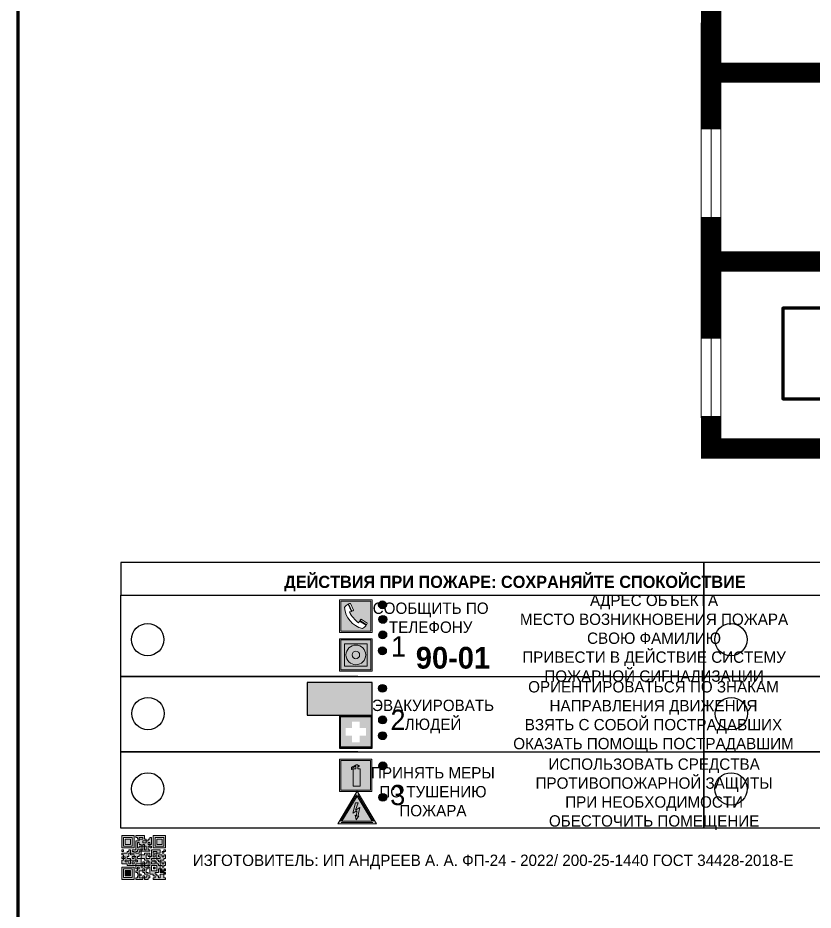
# Model space of a CAD drawing. Header units: millimetres. Extents: x 13114 to 67229, y 22859 to 38520.
# Drawn here: x 24049.7 to 24245.7, y 24677.6 to 24897.6 of the extents above; entities that cross this region are included whole.
import ezdxf

# ---------------------------------------------------------------- set-up
doc = ezdxf.new("R2010")
doc.units = ezdxf.units.MM
doc.styles.add('обычный', font='arial.ttf')

# ---------------------------------------------------------------- blocks, each defined once
blk = doc.blocks.new('A$C3E6D3DDE')
at = {"lineweight": 5}
h = blk.add_hatch(color=40, dxfattribs=at)
h.paths.add_polyline_path([(24.1, 1.45), (16.46, -11.35), (31.74, -11.35)])
h.paths.add_polyline_path([(24.09, -0.46), (30.03, -10.41), (18.14, -10.41)], flags=16)
h.paths.add_polyline_path([(24.54, -3.08), (23.41, -6.02), (25.13, -5.01), (24.33, -8.5), (24.82, -8.27), (23.79, -9.86), (23.4, -8.04), (23.8, -8.43), (24.04, -6.29), (22.39, -7.25), (23.44, -3.08)], flags=0)
h = blk.add_hatch(color=256, dxfattribs=at)
h.paths.add_polyline_path([(24.37, 0.03, 0.567511), (23.82, 0.03), (17.59, -10.4, 0.582454), (17.86, -10.88), (30.32, -10.88, 0.582149), (30.6, -10.4)])
h.paths.add_polyline_path([(24.09, -0.46), (18.14, -10.41), (30.03, -10.41)], flags=16)
h.paths.add_polyline_path([(24.54, -3.08), (23.41, -6.02), (25.13, -5.01), (24.33, -8.5), (24.82, -8.27), (23.79, -9.86), (23.4, -8.04), (23.8, -8.43), (24.04, -6.29), (22.39, -7.25), (23.44, -3.08)], flags=0)
h = blk.add_hatch(color=40, dxfattribs=at)
h.paths.add_polyline_path([(24.09, -0.46), (18.14, -10.41), (30.03, -10.41)])
h.paths.add_polyline_path([(24.82, -8.27), (23.79, -9.86), (23.4, -8.04), (23.8, -8.43), (24.04, -6.29), (22.39, -7.25), (23.44, -3.08), (24.54, -3.08), (23.41, -6.02), (25.13, -5.01), (24.33, -8.5)], flags=16)
at = {"color": 40, "lineweight": 5}
for p, q in [((16.46, -11.35), (24.1, 1.45)), ((24.1, 1.45), (31.74, -11.35))]:
    blk.add_line(p, q, dxfattribs=at)
at = {"lineweight": 5}
for p, q in [((17.59, -10.4), (23.82, 0.03)), ((24.37, 0.03), (30.6, -10.4)), ((18.14, -10.41), (24.09, -0.46)), ((23.44, -3.08), (22.39, -7.25)), ((23.41, -6.02), (24.54, -3.08)), ((24.54, -3.08), (23.44, -3.08)), ((24.09, -0.46), (30.03, -10.41)), ((22.39, -7.25), (24.04, -6.29)), ((25.13, -5.01), (23.41, -6.02)), ((24.04, -6.29), (23.8, -8.43)), ((24.33, -8.5), (25.13, -5.01)), ((18.14, -10.41), (30.03, -10.41)), ((23.8, -8.43), (23.4, -8.04)), ((23.4, -8.04), (23.79, -9.86)), ((23.79, -9.86), (24.82, -8.27)), ((24.82, -8.27), (24.33, -8.5)), ((17.86, -10.88), (30.32, -10.88))]:
    blk.add_line(p, q, dxfattribs=at)
at = {"color": 50, "lineweight": 5}
blk.add_line((31.74, -11.35), (16.46, -11.35), dxfattribs=at)
blk = doc.blocks.new('QR')
at = {"lineweight": 0}
h = blk.add_hatch(color=256, dxfattribs=at)
h.dxf.hatch_style = 1
h.paths.add_polyline_path([(9241.16, 2687.38), (9242.01, 2687.38), (9242.01, 2687.83), (9241.59, 2687.83), (9241.59, 2688.68), (9239.45, 2688.68), (9239.45, 2688.25), (9239.86, 2688.25), (9239.86, 2687.83), (9240.29, 2687.83), (9240.29, 2688.25), (9241.16, 2688.25), (9241.16, 2687.83), (9240.29, 2687.83), (9240.29, 2687.38), (9239.45, 2687.38), (9239.45, 2685.22), (9238.57, 2685.22), (9238.57, 2684.8), (9239.02, 2684.8), (9239.02, 2684.37), (9238.13, 2684.37), (9238.13, 2683.92), (9239.02, 2683.92), (9239.02, 2683.5), (9239.44, 2683.5), (9239.44, 2682.64), (9239.87, 2682.64), (9239.87, 2682.18), (9239.44, 2682.18), (9239.44, 2682.64), (9238.13, 2682.64), (9238.13, 2681.76), (9237.71, 2681.76), (9237.71, 2682.64), (9238.13, 2682.64), (9238.13, 2683.07), (9237.27, 2683.07), (9237.27, 2683.51), (9237.71, 2683.51), (9237.71, 2684.37), (9238.13, 2684.37), (9238.13, 2685.22), (9237.71, 2685.22), (9237.71, 2684.8), (9237.28, 2684.8), (9237.28, 2684.38), (9235.98, 2684.38), (9235.98, 2683.92), (9236.4, 2683.92), (9236.4, 2683.49), (9236.84, 2683.49), (9236.84, 2683.07), (9236.4, 2683.07), (9236.4, 2682.64), (9235.98, 2682.64), (9235.98, 2681.76), (9237.29, 2681.76), (9237.29, 2681.33), (9239.43, 2681.33), (9239.43, 2681.76), (9240.74, 2681.76), (9240.74, 2683.05), (9239.87, 2683.05), (9239.87, 2683.5), (9240.29, 2683.5), (9240.29, 2683.91), (9240.74, 2683.91), (9240.74, 2684.81), (9240.29, 2684.81), (9240.29, 2684.79), (9240.29, 2684.37), (9239.45, 2684.37), (9239.45, 2684.8), (9239.87, 2684.8), (9239.87, 2685.21), (9240.74, 2685.21), (9240.74, 2686.1), (9240.29, 2686.1), (9240.29, 2685.64), (9239.86, 2685.64), (9239.86, 2686.95), (9240.29, 2686.95), (9240.29, 2686.52), (9240.74, 2686.52), (9240.74, 2686.1), (9241.16, 2686.1), (9241.16, 2686.53), (9241.59, 2686.53), (9241.59, 2686.1), (9242.02, 2686.1), (9242.02, 2685.21), (9241.59, 2685.21), (9241.59, 2686.1), (9241.16, 2686.1), (9241.16, 2685.21), (9240.74, 2685.21), (9240.74, 2684.81), (9242.89, 2684.81), (9242.89, 2685.22), (9242.47, 2685.22), (9242.47, 2686.11), (9242.89, 2686.11), (9242.89, 2686.52), (9242.46, 2686.52), (9242.46, 2686.95), (9242.89, 2686.95), (9242.89, 2686.52), (9243.32, 2686.52), (9243.32, 2688.26), (9242.9, 2688.26), (9242.9, 2687.83), (9242.47, 2687.83), (9242.47, 2687.38), (9242.01, 2687.38), (9242.01, 2686.94), (9241.16, 2686.94)])
h.paths.add_polyline_path([(9239.02, 2682.18), (9239.02, 2681.76), (9238.54, 2681.76), (9238.54, 2682.18)], flags=16)
h.paths.add_polyline_path([(9237.27, 2682.65), (9237.27, 2682.19), (9236.83, 2682.19), (9236.83, 2682.65)], flags=16)
h = blk.add_hatch(color=256, dxfattribs=at)
h.dxf.hatch_style = 1
h.paths.add_polyline_path([(9238.15, 2687.83), (9236.83, 2687.83), (9236.83, 2686.52), (9238.15, 2686.52)], flags=0)
h.paths.add_polyline_path([(9239.01, 2685.65), (9239.01, 2688.68), (9235.98, 2688.68), (9235.98, 2685.65)])
h.paths.add_polyline_path([(9236.41, 2686.1), (9236.41, 2688.26), (9238.56, 2688.26), (9238.56, 2686.1)], flags=16)
h.paths.add_polyline_path([(9236.83, 2686.52), (9236.83, 2687.83), (9238.15, 2687.83), (9238.15, 2686.52)], flags=0)
h = blk.add_hatch(color=256, dxfattribs=at)
h.dxf.hatch_style = 1
h.paths.add_polyline_path([(9238.15, 2686.52), (9238.15, 2687.83), (9236.83, 2687.83), (9236.83, 2686.52)])
h.paths.add_polyline_path([(9245.91, 2686.52), (9245.91, 2687.83), (9244.59, 2687.83), (9244.59, 2686.52)], flags=0)
h.paths.add_polyline_path([(9246.77, 2685.65), (9246.77, 2688.68), (9243.74, 2688.68), (9243.74, 2685.65)])
h.paths.add_polyline_path([(9244.17, 2686.1), (9244.17, 2688.26), (9246.32, 2688.26), (9246.32, 2686.1)], flags=16)
h.paths.add_polyline_path([(9244.59, 2686.52), (9244.59, 2687.83), (9245.91, 2687.83), (9245.91, 2686.52)], flags=0)
h = blk.add_hatch(color=256, dxfattribs=at)
h.dxf.hatch_style = 1
h.paths.add_polyline_path([(9240.75, 2681.76), (9240.75, 2681.35), (9241.17, 2681.35), (9241.17, 2681.76)])
h.paths.add_polyline_path([(9241.6, 2682.18), (9241.17, 2682.18), (9241.17, 2681.76), (9241.6, 2681.76)])
h.paths.add_polyline_path([(9242.47, 2681.34), (9242.47, 2682.19), (9242.02, 2682.19), (9242.02, 2681.76), (9241.6, 2681.76), (9241.6, 2681.34)])
h.paths.add_polyline_path([(9239.87, 2678.3), (9239.44, 2678.3), (9239.44, 2677.89), (9241.17, 2677.89), (9241.17, 2678.3), (9240.28, 2678.3), (9240.28, 2678.73), (9239.87, 2678.73)])
h.paths.add_polyline_path([(9240.75, 2678.73), (9240.75, 2679.19), (9240.28, 2679.19), (9240.28, 2678.73)])
h.paths.add_polyline_path([(9241.6, 2678.73), (9241.17, 2678.73), (9241.17, 2678.3), (9241.6, 2678.3)])
h.paths.add_polyline_path([(9242.02, 2678.3), (9241.6, 2678.3), (9241.6, 2677.89), (9242.48, 2677.89), (9242.48, 2678.31), (9242.9, 2678.31), (9242.9, 2678.73), (9242.02, 2678.73)])
h.paths.add_polyline_path([(9246.36, 2684.37), (9246.36, 2684.79), (9245.93, 2684.79), (9245.93, 2684.37)])
h.paths.add_polyline_path([(9246.78, 2685.2), (9246.36, 2685.2), (9246.36, 2684.79), (9246.78, 2684.79)])
h.paths.add_polyline_path([(9245.91, 2687.83), (9244.59, 2687.83), (9244.59, 2686.52), (9245.91, 2686.52)])
h = blk.add_hatch(color=256, dxfattribs=at)
h.dxf.hatch_style = 1
h.paths.add_polyline_path([(9243.32, 2686.11), (9242.89, 2686.11), (9242.89, 2685.64), (9243.32, 2685.64)])
h.paths.add_polyline_path([(9239.02, 2683.07), (9239.02, 2683.5), (9238.56, 2683.5), (9238.56, 2683.07)])
h.paths.add_polyline_path([(9236.4, 2684.8), (9236.4, 2685.22), (9235.98, 2685.22), (9235.98, 2684.8)])
h.paths.add_polyline_path([(9236.4, 2683.07), (9236.4, 2683.49), (9235.98, 2683.49), (9235.98, 2683.07)])
h = blk.add_hatch(color=256, dxfattribs=at)
h.dxf.hatch_style = 1
h.paths.add_polyline_path([(9243.32, 2682.64), (9243.32, 2683.07), (9244.62, 2683.07), (9244.62, 2684.37), (9243.74, 2684.37), (9243.74, 2684.8), (9244.62, 2684.8), (9244.62, 2684.37), (9245.48, 2684.37), (9245.48, 2685.22), (9243.32, 2685.22), (9243.32, 2683.5), (9242.89, 2683.5), (9242.89, 2683.06), (9242.01, 2683.06), (9242.01, 2683.91), (9242.47, 2683.91), (9242.47, 2683.5), (9242.89, 2683.5), (9242.89, 2684.38), (9241.59, 2684.38), (9241.59, 2683.91), (9240.74, 2683.91), (9240.74, 2683.05), (9241.59, 2683.05), (9241.59, 2682.64), (9242.47, 2682.64), (9242.47, 2682.19), (9242.91, 2682.19), (9242.91, 2681.34), (9242.48, 2681.34), (9242.48, 2680.91), (9242.91, 2680.91), (9242.91, 2679.17), (9243.75, 2679.17), (9243.75, 2678.73), (9244.2, 2678.73), (9244.2, 2678.3), (9243.75, 2678.3), (9243.75, 2677.88), (9246.78, 2677.88), (9246.78, 2678.3), (9246.35, 2678.3), (9246.35, 2679.19), (9245.48, 2679.19), (9245.48, 2678.31), (9245.05, 2678.31), (9245.05, 2678.73), (9244.62, 2678.73), (9244.62, 2679.19), (9244.2, 2679.19), (9244.2, 2679.61), (9245.05, 2679.61), (9245.05, 2680.46), (9245.48, 2680.46), (9245.48, 2681.34), (9245.04, 2681.34), (9245.04, 2681.76), (9244.63, 2681.76), (9244.63, 2682.19), (9244.21, 2682.19), (9244.21, 2681.76), (9243.32, 2681.76), (9243.32, 2682.19), (9244.21, 2682.19), (9244.21, 2682.64)])
h.paths.add_polyline_path([(9243.75, 2683.49), (9243.75, 2683.92), (9244.21, 2683.92), (9244.21, 2683.49)], flags=16)
h.paths.add_polyline_path([(9243.32, 2681.34), (9244.63, 2681.34), (9244.63, 2680.04), (9243.32, 2680.04)], flags=16)
h.paths.add_polyline_path([(9243.76, 2680.89), (9244.18, 2680.89), (9244.18, 2680.48), (9243.76, 2680.48)], flags=0)
h = blk.add_hatch(color=256, dxfattribs=at)
h.dxf.hatch_style = 1
h.paths.add_polyline_path([(9246.36, 2683.07), (9246.78, 2683.07), (9246.78, 2683.92), (9246.36, 2683.92), (9246.36, 2683.49), (9245.92, 2683.49), (9245.92, 2683.92), (9245.06, 2683.92), (9245.06, 2683.49), (9245.48, 2683.49), (9245.48, 2683.07), (9244.62, 2683.07), (9244.62, 2682.65), (9245.05, 2682.65), (9245.05, 2682.18), (9245.48, 2682.18), (9245.48, 2682.65), (9246.36, 2682.65)])
h.paths.add_polyline_path([(9246.78, 2682.18), (9246.36, 2682.18), (9246.36, 2681.75), (9245.92, 2681.75), (9245.92, 2682.18), (9245.48, 2682.18), (9245.48, 2681.34), (9245.48, 2681.34), (9245.94, 2681.34), (9245.94, 2680.91), (9246.36, 2680.91), (9246.36, 2681.34), (9246.78, 2681.34)])
h = blk.add_hatch(color=256, dxfattribs=at)
h.dxf.hatch_style = 1
h.paths.add_polyline_path([(9235.98, 2680.9), (9235.98, 2677.86), (9239.02, 2677.86), (9239.02, 2680.9)])
h.paths.add_polyline_path([(9238.57, 2680.48), (9238.57, 2678.32), (9236.41, 2678.32), (9236.41, 2680.48)], flags=16)
h.paths.add_polyline_path([(9238.15, 2680.05), (9238.15, 2678.74), (9236.83, 2678.74), (9236.83, 2680.05)], flags=0)
h = blk.add_hatch(color=256, dxfattribs=at)
h.dxf.hatch_style = 1
h.paths.add_polyline_path([(9238.15, 2680.05), (9236.83, 2680.05), (9236.83, 2678.74), (9238.15, 2678.74)])
h = blk.add_hatch(color=256, dxfattribs=at)
h.dxf.hatch_style = 1
h.paths.add_polyline_path([(9242.02, 2680.46), (9242.48, 2680.46), (9242.48, 2680.91), (9241.58, 2680.91), (9241.58, 2681.35), (9241.17, 2681.35), (9241.17, 2680.91), (9240.75, 2680.91), (9240.75, 2681.33), (9239.43, 2681.33), (9239.43, 2680.46), (9239.86, 2680.46), (9239.86, 2680.92), (9240.3, 2680.92), (9240.3, 2680.46), (9239.86, 2680.46), (9239.86, 2680.04), (9239.44, 2680.04), (9239.44, 2679.62), (9239.86, 2679.62), (9239.86, 2679.19), (9240.29, 2679.19), (9240.29, 2680.03), (9241.18, 2680.03), (9241.18, 2680.47), (9241.6, 2680.47), (9241.6, 2680.03), (9241.18, 2680.03), (9241.18, 2679.61), (9241.6, 2679.61), (9241.6, 2679.19), (9242.47, 2679.19), (9242.47, 2679.6), (9242.02, 2679.6)])
h = blk.add_hatch(color=256, dxfattribs=at)
h.dxf.hatch_style = 1
h.paths.add_polyline_path([(9244.18, 2680.48), (9244.18, 2680.89), (9243.76, 2680.89), (9243.76, 2680.48)])
h = blk.add_hatch(color=256, dxfattribs=at)
h.dxf.hatch_style = 1
h.paths.add_polyline_path([(9245.93, 2680.04), (9245.93, 2680.46), (9245.48, 2680.46), (9245.48, 2679.62), (9246.35, 2679.62), (9246.35, 2680.04)])
h.paths.add_polyline_path([(9246.78, 2680.04), (9246.78, 2680.46), (9246.35, 2680.46), (9246.35, 2680.04)])
h.paths.add_polyline_path([(9246.78, 2679.18), (9246.78, 2679.62), (9246.35, 2679.62), (9246.35, 2679.18)])
for points in [[(9237.71, 2685.22), (9238.13, 2685.22), (9238.13, 2684.37), (9237.71, 2684.37), (9237.71, 2683.51), (9237.27, 2683.51), (9237.27, 2683.07), (9238.13, 2683.07), (9238.13, 2682.64), (9237.71, 2682.64), (9237.71, 2681.76), (9238.13, 2681.76), (9238.13, 2682.64), (9239.44, 2682.64), (9239.44, 2683.5), (9239.02, 2683.5), (9239.02, 2683.07), (9238.56, 2683.07), (9238.56, 2683.5), (9239.02, 2683.5), (9239.02, 2683.92), (9238.13, 2683.92), (9238.13, 2684.37), (9239.02, 2684.37), (9239.02, 2684.8), (9238.57, 2684.8), (9238.57, 2685.22), (9239.45, 2685.22), (9239.45, 2687.38), (9240.29, 2687.38), (9240.29, 2687.83), (9239.86, 2687.83), (9239.86, 2688.25), (9239.45, 2688.25), (9239.45, 2688.68), (9241.59, 2688.68), (9241.59, 2687.83), (9242.01, 2687.83), (9242.01, 2687.38), (9242.47, 2687.38), (9242.47, 2687.83), (9242.9, 2687.83), (9242.9, 2688.26), (9243.32, 2688.26), (9243.32, 2686.52), (9242.89, 2686.52), (9242.89, 2686.11), (9243.32, 2686.11), (9243.32, 2685.64), (9242.89, 2685.64), (9242.89, 2686.11), (9242.47, 2686.11), (9242.47, 2685.22), (9242.89, 2685.22), (9242.89, 2684.81), (9240.74, 2684.81), (9240.74, 2683.91), (9241.59, 2683.91), (9241.59, 2684.38), (9242.89, 2684.38), (9242.89, 2683.5), (9242.47, 2683.5), (9242.47, 2683.91), (9242.01, 2683.91), (9242.01, 2683.06), (9242.89, 2683.06), (9242.89, 2683.5), (9243.32, 2683.5), (9243.32, 2685.22), (9245.48, 2685.22), (9245.48, 2684.37), (9244.62, 2684.37), (9244.62, 2683.07), (9245.48, 2683.07), (9245.48, 2683.49), (9245.06, 2683.49), (9245.06, 2683.92), (9245.92, 2683.92), (9245.92, 2683.49), (9246.36, 2683.49), (9246.36, 2683.92), (9246.78, 2683.92), (9246.78, 2683.07), (9246.36, 2683.07), (9246.36, 2682.65), (9245.48, 2682.65), (9245.48, 2682.18), (9245.92, 2682.18), (9245.92, 2681.75), (9246.36, 2681.75), (9246.36, 2682.18), (9246.78, 2682.18), (9246.78, 2681.34), (9246.36, 2681.34), (9246.36, 2680.91), (9245.94, 2680.91), (9245.94, 2681.34), (9245.48, 2681.34), (9245.48, 2680.46), (9245.93, 2680.46), (9245.93, 2680.04), (9246.35, 2680.04), (9246.35, 2680.46), (9246.78, 2680.46), (9246.78, 2680.04), (9246.78, 2680.04), (9246.35, 2680.04), (9246.35, 2679.62), (9246.78, 2679.62), (9246.78, 2679.18), (9246.35, 2679.18), (9246.35, 2678.3), (9246.78, 2678.3), (9246.78, 2677.88), (9243.75, 2677.88), (9243.75, 2678.3), (9244.2, 2678.3), (9244.2, 2678.73), (9243.75, 2678.73), (9243.75, 2679.17), (9242.91, 2679.17), (9242.91, 2680.91), (9242.48, 2680.91), (9242.48, 2680.46), (9242.02, 2680.46), (9242.02, 2679.6), (9242.47, 2679.6), (9242.47, 2679.19), (9241.6, 2679.19), (9241.6, 2679.61), (9241.18, 2679.61), (9241.18, 2680.03), (9240.29, 2680.03), (9240.29, 2679.19), (9240.75, 2679.19), (9240.75, 2678.73), (9240.28, 2678.73), (9240.28, 2678.3), (9241.17, 2678.3), (9241.17, 2678.73), (9241.6, 2678.73), (9241.6, 2678.3), (9242.02, 2678.3), (9242.02, 2678.73), (9242.9, 2678.73), (9242.9, 2678.31), (9242.48, 2678.31), (9242.48, 2677.89), (9241.6, 2677.89), (9241.6, 2678.3), (9241.17, 2678.3), (9241.17, 2677.89), (9239.44, 2677.89), (9239.44, 2678.3), (9239.87, 2678.3), (9239.87, 2678.73), (9240.28, 2678.73), (9240.28, 2679.19), (9240.29, 2679.19), (9239.86, 2679.19), (9239.86, 2679.62), (9239.44, 2679.62), (9239.44, 2680.04), (9239.86, 2680.04), (9239.86, 2680.46), (9239.43, 2680.46), (9239.43, 2681.33), (9237.29, 2681.33), (9237.29, 2681.76), (9235.98, 2681.76), (9235.98, 2682.64), (9236.4, 2682.64), (9236.4, 2683.07), (9235.98, 2683.07), (9235.98, 2683.49), (9236.4, 2683.49), (9236.4, 2683.92), (9235.98, 2683.92), (9235.98, 2684.38), (9237.28, 2684.38), (9237.28, 2684.8), (9237.71, 2684.8), (9237.71, 2685.22), (9237.92, 2685.22)], [(9240.74, 2686.1), (9240.74, 2686.52), (9240.29, 2686.52), (9240.29, 2686.95), (9239.86, 2686.95), (9239.86, 2685.64), (9240.29, 2685.64), (9240.29, 2686.1), (9240.74, 2686.1), (9240.74, 2686.52)], [(9240.74, 2685.21), (9239.87, 2685.21), (9239.87, 2684.8), (9239.45, 2684.8), (9239.45, 2684.37), (9240.29, 2684.37), (9240.29, 2684.79), (9240.29, 2684.81), (9240.74, 2684.81), (9240.74, 2685.21), (9239.87, 2685.21)], [(9244.62, 2684.37), (9244.62, 2684.8), (9243.74, 2684.8), (9243.74, 2684.37), (9244.62, 2684.37)], [(9240.74, 2683.05), (9240.74, 2681.76), (9239.43, 2681.76), (9239.43, 2681.33), (9240.75, 2681.33), (9240.75, 2681.35), (9240.75, 2680.91), (9241.17, 2680.91), (9241.17, 2681.35), (9241.58, 2681.35), (9241.58, 2680.91), (9242.48, 2680.91), (9242.48, 2681.34), (9242.91, 2681.34), (9242.91, 2682.19), (9242.47, 2682.19), (9242.47, 2682.64), (9241.59, 2682.64), (9241.59, 2683.05), (9240.74, 2683.05)], [(9240.74, 2683.91), (9240.29, 2683.91), (9240.29, 2683.5), (9239.87, 2683.5), (9239.87, 2683.05), (9240.74, 2683.05), (9240.74, 2683.91)], [(9241.6, 2681.76), (9242.02, 2681.76), (9242.02, 2682.19), (9242.47, 2682.19), (9242.47, 2681.34), (9241.6, 2681.34), (9241.6, 2681.76)], [(9244.62, 2683.07), (9243.32, 2683.07), (9243.32, 2682.64), (9244.21, 2682.64), (9244.21, 2682.19), (9243.32, 2682.19), (9243.32, 2681.76), (9244.21, 2681.76), (9244.21, 2682.19), (9244.63, 2682.19), (9244.63, 2681.76), (9245.04, 2681.76), (9245.04, 2681.34), (9245.48, 2681.34)], [(9245.48, 2682.18), (9245.05, 2682.18), (9245.05, 2682.65), (9244.62, 2682.65), (9244.62, 2683.07)], [(9245.48, 2682.18), (9245.48, 2681.34)], [(9239.86, 2680.46), (9239.86, 2680.92), (9240.3, 2680.92), (9240.3, 2680.46), (9239.86, 2680.46)], [(9245.48, 2680.46), (9245.05, 2680.46), (9245.05, 2679.61), (9244.2, 2679.61), (9244.2, 2679.19), (9244.62, 2679.19), (9244.62, 2678.73), (9245.05, 2678.73), (9245.05, 2678.31), (9245.48, 2678.31), (9245.48, 2679.19), (9246.35, 2679.19), (9246.35, 2679.07)], [(9246.35, 2679.62), (9245.48, 2679.62), (9245.48, 2680.46)], [(9245.48, 2680.46), (9245.48, 2679.62), (9246.35, 2679.62), (9246.35, 2680.04), (9245.93, 2680.04), (9245.93, 2680.46), (9245.48, 2680.46), (9245.48, 2679.62)], [(9246.35, 2679.62), (9246.35, 2679.18)]]:
    blk.add_lwpolyline(points, dxfattribs=at)
for points in [[(9235.98, 2685.65), (9239.01, 2685.65), (9239.01, 2688.68), (9235.98, 2688.68)], [(9243.74, 2685.65), (9246.77, 2685.65), (9246.77, 2688.68), (9243.74, 2688.68)], [(9236.41, 2688.26), (9238.56, 2688.26), (9238.56, 2686.1), (9236.41, 2686.1)], [(9236.83, 2687.83), (9238.15, 2687.83), (9238.15, 2686.52), (9236.83, 2686.52)], [(9240.29, 2687.83), (9241.16, 2687.83), (9241.16, 2688.25), (9240.29, 2688.25)], [(9240.29, 2688.25), (9241.16, 2688.25), (9241.16, 2687.83), (9240.29, 2687.83)], [(9242.01, 2687.38), (9241.16, 2687.38), (9241.16, 2686.94), (9242.01, 2686.94)], [(9241.16, 2687.38), (9242.01, 2687.38), (9242.01, 2686.94), (9241.16, 2686.94)], [(9241.16, 2686.53), (9241.59, 2686.53), (9241.59, 2686.1), (9241.16, 2686.1)], [(9242.89, 2686.52), (9242.46, 2686.52), (9242.46, 2686.95), (9242.89, 2686.95)], [(9244.17, 2688.26), (9246.32, 2688.26), (9246.32, 2686.1), (9244.17, 2686.1)], [(9244.59, 2687.83), (9245.91, 2687.83), (9245.91, 2686.52), (9244.59, 2686.52)], [(9235.98, 2684.8), (9236.4, 2684.8), (9236.4, 2685.22), (9235.98, 2685.22)], [(9241.16, 2686.1), (9240.74, 2686.1), (9240.74, 2685.21), (9241.16, 2685.21)], [(9241.59, 2686.1), (9242.02, 2686.1), (9242.02, 2685.21), (9241.59, 2685.21)], [(9245.93, 2684.79), (9246.36, 2684.79), (9246.36, 2684.37), (9245.93, 2684.37)], [(9246.36, 2685.2), (9246.78, 2685.2), (9246.78, 2684.79), (9246.36, 2684.79)], [(9236.4, 2683.07), (9236.84, 2683.07), (9236.84, 2683.49), (9236.4, 2683.49)], [(9236.83, 2682.19), (9237.27, 2682.19), (9237.27, 2682.65), (9236.83, 2682.65)], [(9238.54, 2682.18), (9239.02, 2682.18), (9239.02, 2681.76), (9238.54, 2681.76)], [(9239.44, 2682.64), (9239.87, 2682.64), (9239.87, 2682.18), (9239.44, 2682.18)], [(9240.75, 2681.76), (9241.17, 2681.76), (9241.17, 2681.35), (9240.75, 2681.35)], [(9241.17, 2682.18), (9241.6, 2682.18), (9241.6, 2681.76), (9241.17, 2681.76)], [(9243.75, 2683.92), (9244.21, 2683.92), (9244.21, 2683.49), (9243.75, 2683.49)], [(9235.98, 2677.86), (9239.02, 2677.86), (9239.02, 2680.9), (9235.98, 2680.9)], [(9236.41, 2680.48), (9238.57, 2680.48), (9238.57, 2678.32), (9236.41, 2678.32)], [(9236.83, 2680.05), (9238.15, 2680.05), (9238.15, 2678.74), (9236.83, 2678.74)], [(9241.18, 2680.03), (9241.6, 2680.03), (9241.6, 2680.47), (9241.18, 2680.47)], [(9243.32, 2680.04), (9244.63, 2680.04), (9244.63, 2681.34), (9243.32, 2681.34)], [(9243.76, 2680.89), (9244.18, 2680.89), (9244.18, 2680.48), (9243.76, 2680.48)]]:
    blk.add_lwpolyline(points, close=True, dxfattribs=at)
blk = doc.blocks.new('A$C456E1F9C')
at = {"lineweight": 5}
h = blk.add_hatch(color=242, dxfattribs=at)
h.paths.add_polyline_path([(0.51, -1.47), (0.51, -13.26), (12.29, -13.26), (12.29, -1.47)])
h.paths.add_polyline_path([(5.42, -4.95, -0.254479), (4.78, -5.4), (3.52, -2.53, -0.209735), (4.23, -2.4)], flags=16)
h.paths.add_polyline_path([(8.53, -8.6), (10.87, -10.17), (10.54, -10.76), (8.03, -9.13, -0.192251)], flags=16)
h.paths.add_polyline_path([(4.61, -5.49, 0.005518), (3.87, -5.72, 0.128647), (7.49, -10.01, 0.00809), (7.83, -9.33), (10.47, -10.97, -0.16736), (8.99, -12.25, -0.327862), (1.95, -3.95, -0.166952), (3.36, -2.62)], flags=16)
at = {"color": 242, "lineweight": 5}
for p, q in [((0, -13.77), (0, -0.97)), ((12.8, -0.97), (0, -0.97)), ((4.61, -5.49), (3.36, -2.62)), ((3.52, -2.53), (4.78, -5.4)), ((4.23, -2.4), (5.42, -4.95)), ((12.8, -13.77), (12.8, -0.97)), ((7.83, -9.33), (10.47, -10.97)), ((8.03, -9.13), (10.54, -10.76)), ((10.81, -10.12), (8.53, -8.6)), ((10.54, -10.76), (10.8, -10.3)), ((10.8, -10.3), (10.81, -10.12)), ((0, -13.77), (12.8, -13.77))]:
    blk.add_line(p, q, dxfattribs=at)
blk.add_lwpolyline([(0.51, -1.47), (12.29, -1.47), (12.29, -13.26), (0.51, -13.26)], close=True, dxfattribs=at)
for centre, radius, start, end in [((4.59, -5.34), 2.99, 114.2845, 152.1974), ((4.02, -3.27), 0.891, 76.3284, 123.7092), ((11.12, -3.31), 9.19, 183.9915, 256.6009), ((14.98, -39.1), 35.17, 107.1487, 108.4135), ((13.86, -0.94), 11.08, 205.5536, 234.8762), ((4.68, -4.59), 0.824, 276.9621, 334.0723), ((-13.31, 0.8), 23.44, 332.5487, 334.4027), ((8.94, -9.5), 0.989, 114.4092, 157.9388), ((7.87, -9.46), 3, 291.9291, 329.9329)]:
    blk.add_arc(centre, radius, start, end, dxfattribs=at)
blk = doc.blocks.new('A$C54414219')
at = {"true_color": 0xffffff}
h = blk.add_hatch(color=7, dxfattribs=at)
h.paths.add_polyline_path([(2.39, -9.45), (2.39, -18.3), (11.23, -18.3), (11.23, -9.45)], flags=0)
h.paths.add_polyline_path([(10.71, -13.87, -1), (2.92, -13.87, -1)], flags=0)
h.paths.add_polyline_path([(8.3, -13.87, -1), (5.33, -13.87, -1)], flags=0)
h.paths.add_polyline_path([(0.41, -7.47), (0.41, -20.27), (13.21, -20.27), (13.21, -7.47)])
h.paths.add_polyline_path([(0.92, -19.77), (12.71, -19.77), (12.71, -7.98), (0.92, -7.98)], flags=16)
h.paths.add_polyline_path([(11.23, -9.45), (11.23, -18.3), (2.39, -18.3), (2.39, -9.45)], flags=0)
at = {"lineweight": 5}
h = blk.add_hatch(color=242, dxfattribs=at)
h.paths.add_polyline_path([(12.71, -7.98), (0.92, -7.98), (0.92, -19.77), (12.71, -19.77)])
h.paths.add_polyline_path([(11.23, -18.3), (2.39, -18.3), (2.39, -9.45), (11.23, -9.45)], flags=16)
h.paths.add_polyline_path([(10.71, -13.87, -1), (2.92, -13.87, -1)], flags=0)
h.paths.add_polyline_path([(8.3, -13.87, -1), (5.33, -13.87, -1)], flags=0)
at = {"true_color": 0xffffff}
h = blk.add_hatch(color=7, dxfattribs=at)
h.paths.add_polyline_path([(2.39, -9.45), (2.39, -18.3), (11.23, -18.3), (11.23, -9.45)])
h.paths.add_polyline_path([(10.71, -13.87, -1), (2.92, -13.87, -1)], flags=16)
h.paths.add_polyline_path([(8.3, -13.87, -1), (5.33, -13.87, -1)], flags=0)
at = {"lineweight": 5}
h = blk.add_hatch(color=242, dxfattribs=at)
h.paths.add_polyline_path([(2.92, -13.87, 1), (10.71, -13.87, 1)])
h.paths.add_polyline_path([(8.3, -13.87, -1), (5.33, -13.87, -1)], flags=16)
at = {"color": 242, "lineweight": 5}
for p, q in [((0.41, -20.27), (0.41, -7.47)), ((0.41, -7.47), (13.21, -7.47)), ((0.41, -7.47), (13.21, -7.47)), ((13.21, -20.27), (13.21, -7.47)), ((0.41, -20.27), (13.21, -20.27))]:
    blk.add_line(p, q, dxfattribs=at)
for points in [[(0.92, -7.98), (12.71, -7.98), (12.71, -19.77), (0.92, -19.77)], [(2.39, -9.45), (11.23, -9.45), (11.23, -18.3), (2.39, -18.3)]]:
    blk.add_lwpolyline(points, close=True, dxfattribs=at)
for radius in [3.89, 1.49]:
    blk.add_circle((6.81, -13.87), radius, dxfattribs=at)
blk = doc.blocks.new('A$C32E8229D')
at = {"true_color": 0xffffff}
blk.add_hatch(color=7, dxfattribs=at).paths.add_polyline_path([(0, 0), (0, -8), (16, -8), (16, 0)])
h = blk.add_hatch(color=126)
h.paths.add_polyline_path([(0.2, -0.2), (15.8, -0.2), (15.8, -7.8), (0.2, -7.8)])
h.paths.add_polyline_path([(13.49, -2.05), (12.08, -2.05), (11.37, -2.63, 0.162397), (11.29, -2.84), (11.29, -3.63), (10.35, -3.63), (10.35, -4.05), (11.68, -4.05), (11.68, -3.48), (12.26, -4.28), (11.29, -5.1), (11.29, -6.78), (11.85, -6.78), (11.85, -5.44), (12.8, -4.64), (12.8, -5.94), (14.46, -5.94), (14.46, -5.39), (13.45, -5.39), (13.45, -3.97), (12.46, -2.59), (13.15, -2.59), (13.69, -3.34), (14.18, -3)], flags=16)
h.paths.add_polyline_path([(10.74, -1.82, 1), (11.8, -1.82, 1)], flags=16)
h.paths.add_polyline_path([(9.39, -3.59), (5.99, -3.59), (6.56, -3.03), (5.91, -3.03), (5.1, -3.83), (5.91, -4.64), (6.56, -4.64), (5.99, -4.09), (9.39, -4.09)], flags=16)
h.paths.add_polyline_path([(4.29, -1.08), (1.72, -1.08), (1.72, -6.6), (4.29, -6.6)], flags=16)
at = {"color": 126}
blk.add_lwpolyline([(16, -8), (0, -8), (0, 0), (16, 0)], close=True, dxfattribs=at)
blk = doc.blocks.new('A$C18900ED3')
h = blk.add_hatch(color=126)
h.paths.add_polyline_path([(-0.18, -0.18), (-7.02, -0.18), (-7.02, -7.02), (-0.18, -7.02)])
h.paths.add_polyline_path([(-5.89, -4.46), (-5.89, -2.77), (-4.46, -2.77), (-4.46, -1.31), (-2.77, -1.31), (-2.77, -2.77), (-1.33, -2.77), (-1.33, -4.46), (-2.77, -4.46), (-2.77, -5.89), (-4.46, -5.89), (-4.46, -4.46)], flags=16)
at = {"color": 126}
for p, q in [((-7.2, 0), (-7.2, -7.2)), ((0, 0), (-7.2, 0)), ((0, -7.2), (0, 0)), ((-7.02, -7.02), (-7.02, -0.18)), ((-7.02, -0.18), (-0.18, -0.18)), ((-0.18, -0.18), (-0.18, -7.02)), ((-7.2, -7.2), (0, -7.2)), ((-0.18, -7.02), (-7.02, -7.02))]:
    blk.add_line(p, q, dxfattribs=at)
blk = doc.blocks.new('A$C3AD82952')
at = {"true_color": 0xf5f5ff}
h = blk.add_hatch(color=7, dxfattribs=at)
h.dxf.hatch_style = 1
h.paths.add_polyline_path([(8.21, 8.73, 0.414214), (7.89, 9.05), (7.22, 9.05), (7.22, 9.92), (7.59, 9.92, 1), (7.57, 10.36), (7.22, 10.36), (7.22, 10.6), (6.43, 10.6), (6.43, 10.36), (6.01, 10.36), (4.74, 9.59), (4.74, 8.69), (4.98, 8.73), (4.98, 9.26), (6.12, 9.91), (6.43, 9.91), (6.43, 9.05), (5.76, 9.05, 0.414214), (5.44, 8.73), (5.44, 2.2), (8.21, 2.2)], flags=0)
h.paths.add_polyline_path([(12.8, 12.8), (0, 12.8), (0, 0), (12.8, 0)])
h.paths.add_polyline_path([(0.51, 12.29), (12.29, 12.29), (12.29, 0.51), (0.51, 0.51)], flags=16)
h.paths.add_polyline_path([(4.74, 9.59), (6.01, 10.36), (6.43, 10.36), (6.43, 10.6), (7.22, 10.6), (7.22, 10.36), (7.59, 10.36, -0.94586), (7.59, 9.92), (7.22, 9.92), (7.22, 9.05), (7.89, 9.05, -0.414214), (8.21, 8.73), (8.21, 2.2), (5.44, 2.2), (5.44, 8.73, -0.414214), (5.76, 9.05), (6.43, 9.05), (6.43, 9.91), (6.12, 9.91), (4.98, 9.26), (4.98, 8.73), (4.74, 8.69)], flags=0)
h = blk.add_hatch(color=242)
h.dxf.hatch_style = 1
h.paths.add_polyline_path([(12.29, 12.29), (0.51, 12.29), (0.51, 0.51), (12.29, 0.51)])
h.paths.add_polyline_path([(4.74, 8.69), (4.74, 9.59), (6.01, 10.36), (6.43, 10.36), (6.43, 10.6), (7.22, 10.6), (7.22, 10.36), (7.59, 10.36, -0.94586), (7.59, 9.92), (7.22, 9.92), (7.22, 9.05), (7.89, 9.05, -0.414214), (8.21, 8.73), (8.21, 2.2), (5.44, 2.2), (5.44, 8.73, -0.414214), (5.76, 9.05), (6.43, 9.05), (6.43, 9.91), (6.12, 9.91), (4.98, 9.26), (4.98, 8.73)], flags=16)
h = blk.add_hatch(color=7, dxfattribs=at)
h.dxf.hatch_style = 1
h.paths.add_polyline_path([(8.21, 8.73, 0.414214), (7.89, 9.05), (7.22, 9.05), (7.22, 9.92), (7.59, 9.92, 1), (7.57, 10.36), (7.22, 10.36), (7.22, 10.6), (6.43, 10.6), (6.43, 10.36), (6.01, 10.36), (4.74, 9.59), (4.74, 8.69), (4.98, 8.73), (4.98, 9.26), (6.12, 9.91), (6.43, 9.91), (6.43, 9.05), (5.76, 9.05, 0.414214), (5.44, 8.73), (5.44, 2.2), (8.21, 2.2)])
at = {"color": 242, "lineweight": 5}
for p, q in [((0, 0), (0, 12.8)), ((0, 12.8), (12.8, 12.8)), ((7.22, 10.6), (6.43, 10.6)), ((6.43, 10.6), (6.43, 10.36)), ((7.22, 10.36), (7.22, 10.6)), ((12.8, 0), (12.8, 12.8)), ((6.01, 10.36), (4.74, 9.59)), ((4.74, 9.59), (4.74, 8.69)), ((4.74, 8.69), (4.98, 8.73)), ((4.98, 9.26), (6.12, 9.91)), ((4.98, 8.73), (4.98, 9.26)), ((5.44, 2.2), (5.44, 8.73)), ((5.76, 9.05), (6.43, 9.05)), ((6.01, 10.36), (6.43, 10.36)), ((6.12, 9.91), (6.43, 9.91)), ((6.43, 9.91), (6.43, 9.05)), ((7.59, 10.36), (7.22, 10.36)), ((7.22, 9.05), (7.22, 9.92)), ((7.59, 9.92), (7.22, 9.92)), ((7.89, 9.05), (7.22, 9.05)), ((8.21, 2.2), (8.21, 8.73)), ((0, 0), (12.8, 0)), ((5.44, 2.2), (8.21, 2.2))]:
    blk.add_line(p, q, dxfattribs=at)
blk.add_lwpolyline([(0.51, 12.29), (12.29, 12.29), (12.29, 0.51), (0.51, 0.51)], close=True, dxfattribs=at)
for centre, radius, start, end in [((5.76, 8.73), 0.32, 90, 180), ((7.58, 10.14), 0.223, 273.1875, 86.8125), ((7.89, 8.73), 0.32, 0, 90)]:
    blk.add_arc(centre, radius, start, end, dxfattribs=at)

msp = doc.modelspace()

# ---------------------------------------------------------------- hatches: boundary and pattern name
at = {"lineweight": 0}
h = msp.add_hatch(color=256, dxfattribs=at)
h.dxf.hatch_style = 1
h.paths.add_polyline_path([(24140.5, 24752.84, 1), (24138.57, 24752.84, 1)])
h = msp.add_hatch(color=256, dxfattribs=at)
h.dxf.hatch_style = 1
h.paths.add_polyline_path([(24140.6, 24749.25, 1), (24138.67, 24749.25, 1)])
h = msp.add_hatch(color=256, dxfattribs=at)
h.dxf.hatch_style = 1
h.paths.add_polyline_path([(24140.57, 24745.44, 1), (24138.63, 24745.44, 1)])
h = msp.add_hatch(color=256, dxfattribs=at)
h.dxf.hatch_style = 1
h.paths.add_polyline_path([(24140.48, 24741.51, 1), (24138.55, 24741.51, 1)])
h = msp.add_hatch(color=256, dxfattribs=at)
h.dxf.hatch_style = 1
h.paths.add_polyline_path([(24140.5, 24732.25, 1), (24138.56, 24732.25, 1)])
h = msp.add_hatch(color=256, dxfattribs=at)
h.dxf.hatch_style = 1
h.paths.add_polyline_path([(24140.54, 24724.47, 1), (24138.6, 24724.47, 1)])
h = msp.add_hatch(color=256, dxfattribs=at)
h.dxf.hatch_style = 1
h.paths.add_polyline_path([(24140.53, 24720.57, 1), (24138.6, 24720.57, 1)])
h = msp.add_hatch(color=256, dxfattribs=at)
h.dxf.hatch_style = 1
h.paths.add_polyline_path([(24140.59, 24713.14, 1), (24138.66, 24713.14, 1)])
h = msp.add_hatch(color=256, dxfattribs=at)
h.dxf.hatch_style = 1
h.paths.add_polyline_path([(24140.59, 24705.37, 1), (24138.66, 24705.37, 1)])

# ---------------------------------------------------------------- linework, layer by layer
at = {"color": 6, "lineweight": 100}
msp.add_lwpolyline([(24049.66, 24670.01), (24649.66, 24670.01), (24649.66, 25065.01), (24049.66, 25065.01)], close=True, dxfattribs=at)
at = {"lineweight": 0, "const_width": 5}
for points in [[(24239.57, 24978.94), (24220.53, 24978.94), (24220.53, 24870.08)], [(24220.53, 24799.41), (24220.53, 24791.37), (24502.57, 24791.37), (24502.57, 24978.94), (24328.53, 24978.94)], [(24220.53, 24884.05), (24314.56, 24884.05)], [(24220.53, 24848.5), (24220.53, 24818.46)], [(24220.53, 24837.5), (24351.4, 24837.5)]]:
    msp.add_lwpolyline(points, dxfattribs=at)
at = {"color": 126, "lineweight": 100, "true_color": 0x008754}
msp.add_lwpolyline([(24266, 24826.01), (24238.24, 24826.01), (24238.24, 24803.61), (24299.14, 24803.61), (24299.14, 24814.95), (24364.72, 24814.95), (24364.72, 24942.89), (24364.72, 24900.19), (24436.56, 24900.19)], dxfattribs=at)
at = {"lineweight": 0}
for points in [[(24218.1, 24798.94), (24218.1, 24896.35)], [(24220.53, 24799.41), (24220.53, 24896.82)], [(24222.96, 24798.59), (24222.96, 24896)]]:
    msp.add_lwpolyline(points, dxfattribs=at)
for points in [[(24075.03, 24755.19), (24218.79, 24755.19), (24218.79, 24763.24), (24075.03, 24763.24)], [(24218.79, 24755.19), (24362.56, 24755.19), (24362.56, 24763.24), (24218.79, 24763.24)], [(24075.03, 24755.19), (24218.79, 24755.19), (24218.79, 24697.79), (24075.03, 24697.79)], [(24218.79, 24755.19), (24362.56, 24755.19), (24362.56, 24697.79), (24218.79, 24697.79)]]:
    msp.add_lwpolyline(points, close=True)
for points in [[(24133.44, 24735.2), (24075.03, 24735.2), (24218.79, 24735.2)], [(24277.21, 24735.2), (24218.79, 24735.2), (24362.56, 24735.2)], [(24133.44, 24716.62), (24075.03, 24716.62), (24218.79, 24716.62)], [(24277.21, 24716.62), (24218.79, 24716.62), (24362.56, 24716.62)]]:
    msp.add_lwpolyline(points)
for centre, radius in [((24139.53, 24752.84), 0.966), ((24139.64, 24749.25), 0.966), ((24081.65, 24744.27), 3.98), ((24225.42, 24744.27), 3.98), ((24139.6, 24745.44), 0.966), ((24139.52, 24741.51), 0.966), ((24139.53, 24732.25), 0.966), ((24081.74, 24726.04), 3.98), ((24225.51, 24726.04), 3.98), ((24139.57, 24724.47), 0.966), ((24139.56, 24720.57), 0.966), ((24139.62, 24713.14), 0.966), ((24081.68, 24707.47), 3.98), ((24225.45, 24707.47), 3.98), ((24139.63, 24705.37), 0.966)]:
    msp.add_circle(centre, radius)

# ---------------------------------------------------------------- block references
for name, p, xscale, yscale, zscale in [('A$C456E1F9C', (24128.98, 24754.66), 0.625, 0.625, 0.625), ('A$C54414219', (24128.72, 24749.17), 0.625, 0.625, 0.625), ('A$C18900ED3', (24136.98, 24725.52), 1.111111111007631, 1.111111111007631, 1.111111111007631), ('A$C3AD82952', (24128.93, 24706.79), 0.625, 0.625, 0.625), ('A$C3E6D3DDE', (24118.22, 24705.98), 0.625, 0.625, 0.625)]:
    msp.add_blockref(name, p, dxfattribs=dict(xscale=xscale, yscale=yscale, zscale=zscale))
at = {"xscale": -1}
msp.add_blockref('A$C32E8229D', (24136.98, 24733.67), dxfattribs=at)
at = {"color": 22, "lineweight": 100, "true_color": 0xbb1e10}
msp.add_blockref('QR', (14839.3, 22007.26), dxfattribs=at)

# ---------------------------------------------------------------- texts
at = {"lineweight": 0, "attachment_point": 5, "style": 'обычный'}
for s, insert, char_height, width in [('{\\fProxima Nova Rg|b1|i0|c204|p2;ДЕЙСТВИЯ ПРИ ПОЖАРЕ: СОХРАНЯЙТЕ СПОКОЙСТВИЕ\\H1.6644x; }', (24172.19, 24758.07), 3, 175.1736), ('\\pi-8.4,l8.4,t8.4;{\\fProxima Nova Rg|b0|i0|c204|p2;АДРЕС ОБЪЕКТА\\PМЕСТО ВОЗНИКНОВЕНИЯ ПОЖАРА \\PСВОЮ ФАМИЛИЮ\\PПРИВЕСТИ В ДЕЙСТВИЕ СИСТЕМУ \\PПОЖАРНОЙ СИГНАЛИЗАЦИИ}', (24206.48, 24744.21), 2.8, 126.6484), ('{\\fProxima Nova Rg|b0|i0|c204|p2;СООБЩИТЬ ПО \\PТЕЛЕФОНУ}', (24151.41, 24749.65), 2.8, 126.6484), ('{\\fProxima Nova Rg|b0|i0|c204|p2;1\\H1.1667x; }', (24143.51, 24742.58), 5, 126.6484), ('{\\fProxima Nova Rg|b1|i0|c204|p2;\\H1.0714x;90-01\\fProxima Nova Rg|b0|i0|c204|p2;\\H0.93331x; \\H1.3449x; }', (24156.91, 24739.76), 5, 126.6484), ('\\pi-8.4,l8.4,t8.4;{\\fProxima Nova Rg|b0|i0|c204|p2;ОРИЕНТИРОВАТЬСЯ ПО ЗНАКАМ \\PНАПРАВЛЕНИЯ ДВИЖЕНИЯ\\PВЗЯТЬ С СОБОЙ ПОСТРАДАВШИХ\\PОКАЗАТЬ ПОМОЩЬ ПОСТРАДАВШИМ}', (24206.34, 24725.23), 2.8, 126.6484), ('{\\fProxima Nova Rg|b0|i0|c204|p2;ЭВАКУИРОВАТЬ \\PЛЮДЕЙ}', (24152.01, 24725.32), 2.8, 126.6484), ('{\\fProxima Nova Rg|b0|i0|c204|p2;2\\H1.1967x; }', (24143.36, 24724.5), 5, 126.6484), ('\\pi-8.4,l8.4,t8.4;{\\fProxima Nova Rg|b0|i0|c204|p2;ИСПОЛЬЗОВАТЬ СРЕДСТВА \\PПРОТИВОПОЖАРНОЙ ЗАЩИТЫ \\PПРИ НЕОБХОДИМОСТИ \\PОБЕСТОЧИТЬ ПОМЕЩЕНИЕ}', (24206.5, 24706.16), 2.8, 126.6484), ('{\\fProxima Nova Rg|b0|i0|c204|p2;ПРИНЯТЬ МЕРЫ \\PПО ТУШЕНИЮ \\PПОЖАРА}', (24151.98, 24706.75), 2.8, 126.6484), ('{\\fProxima Nova Rg|b0|i0|c204|p2;3\\H1.1967x; }', (24143.3, 24705.92), 5, 126.6484), ('\\pi-8.4,l8.4,t8.4;{\\fProxima Nova Rg|b0|i0|c204|p2;ИЗГОТОВИТЕЛЬ: ИП АНДРЕЕВ А. А.\\fProxima Nova Rg|b0|i0|c0|p2; \\fProxima Nova Rg|b0|i0|c204|p2;ФП-24 - 2022/ 200-25-1440 ГОСТ 34428-2018-Е\\H1.2266x; }', (24166.81, 24689.45), 2.8, 191.3484)]:
    msp.add_mtext(s, dxfattribs=dict(at, insert=insert, char_height=char_height, width=width))

doc.saveas('drawing.dxf')
